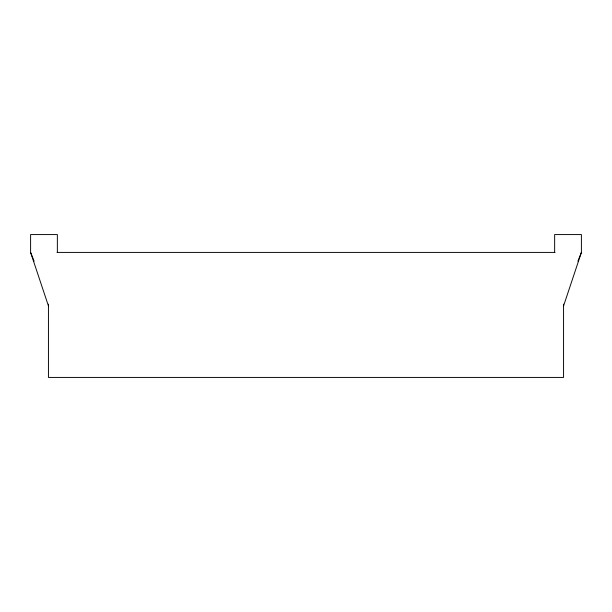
<?xml version="1.0" encoding="UTF-8"?>
<svg xmlns="http://www.w3.org/2000/svg" width="612" height="612" viewBox="0 0 612 612"><rect width="100%" height="100%" fill="white"/><g stroke="black" fill="none" stroke-linecap="round" stroke-linejoin="round"><path stroke-width="0.92" d="M563.56 305.931L581.4 252.412L581.4 234.572L554.64 234.572L554.64 252.412M577.904 261.156L581.4 252.412M57.046 252.412L555.023 252.412M57.36 252.412L57.36 234.572L30.6 234.572L30.6 252.412L34.096 261.156M30.6 252.412L48.44 305.931M563.56 304.149L563.56 377.428L48.44 377.428L48.44 304.149"/></g></svg>
